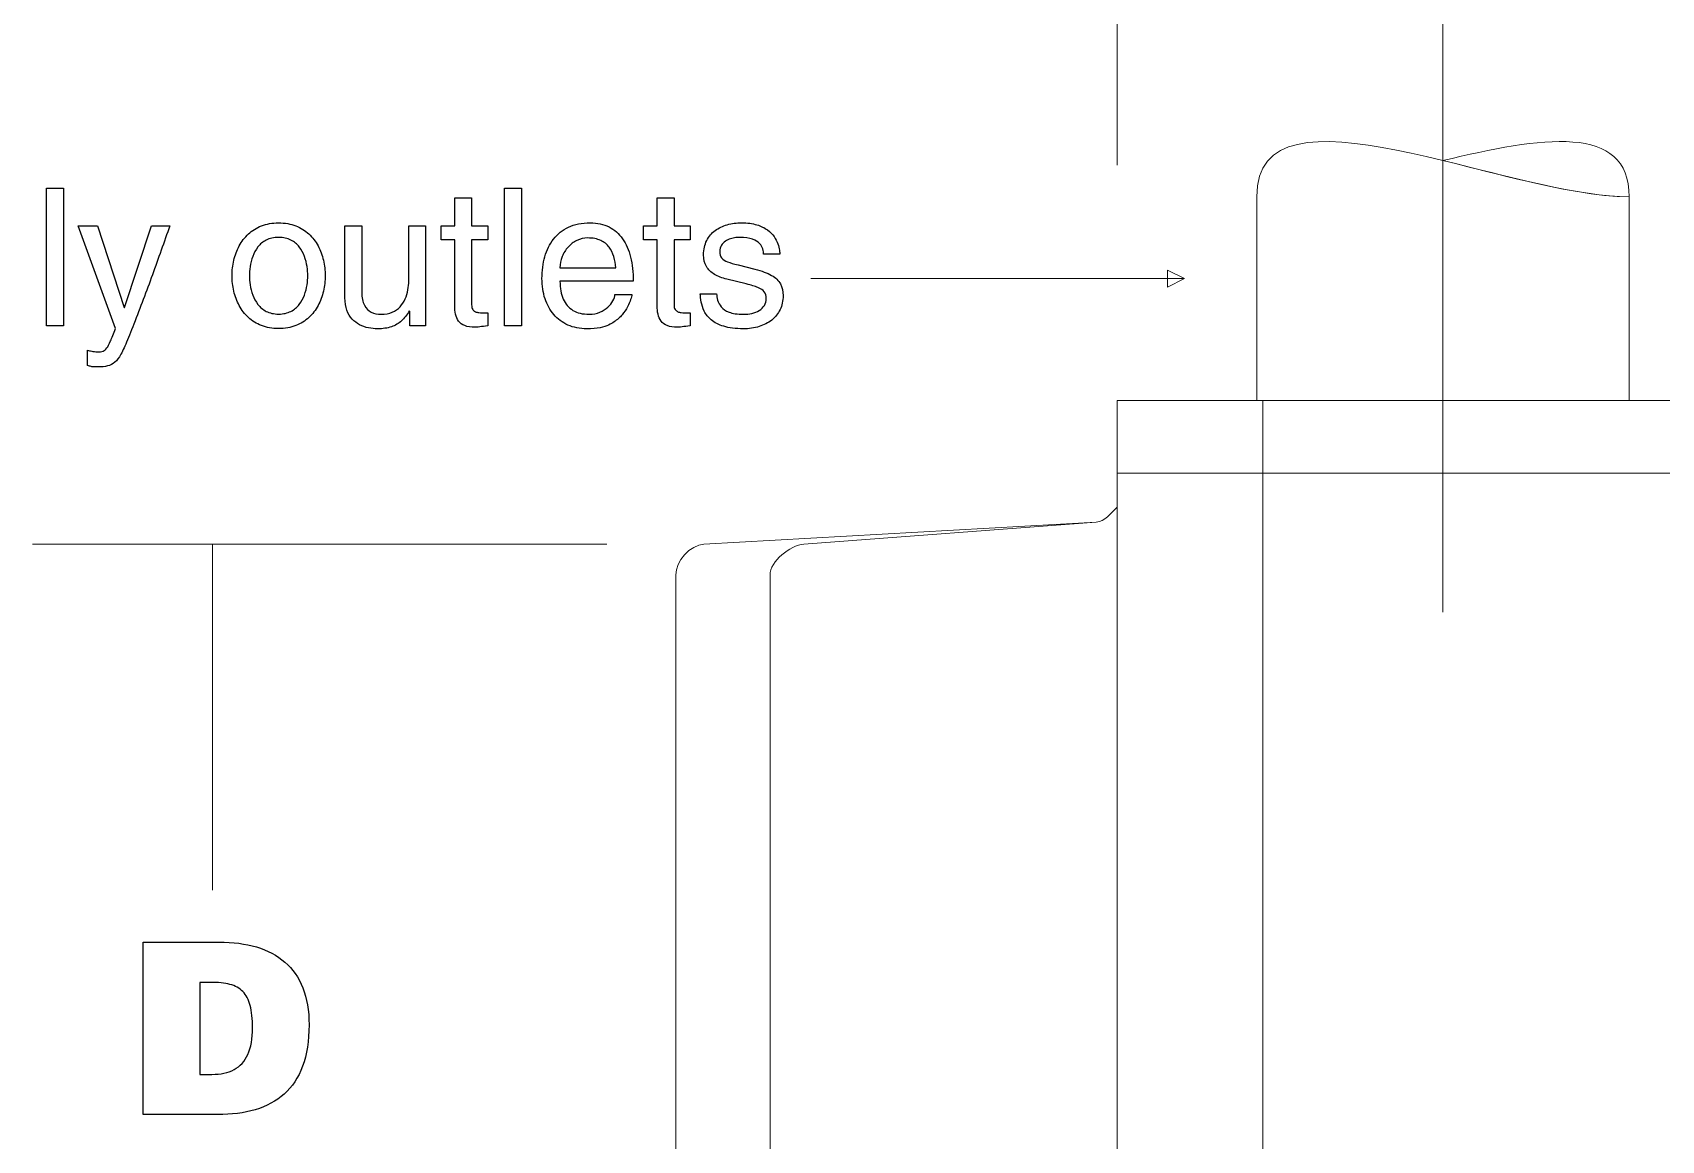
# Model space of a CAD drawing. Header units: inches. Extents: x -3.67 to 3.62, y -4.25 to 4.25.
# Drawn here: x -0.692 to 0.253, y -1.446 to -0.804 of the extents above; entities that cross this region are included whole.
import ezdxf
from ezdxf.lldxf.tags import DXFTag

# ---------------------------------------------------------------- set-up
doc = ezdxf.new("R2010")
doc.units = ezdxf.units.IN
doc.header["$MEASUREMENT"] = 0
doc.layers.add('Dimensions', color=7, linetype='Continuous')
doc.layers.add('Layer 1', color=7, linetype='Continuous')
tags = doc.linetypes.add('New Line35', pattern=[0.6, 0.5, -0.1]).pattern_tags.tags
tags[6:7] = [DXFTag(74, 4), DXFTag(75, 0), DXFTag(340, '0'), DXFTag(46, 1.0), DXFTag(50, 0.0), DXFTag(44, 0.0), DXFTag(45, 0.0)]
tags[4:5] = [DXFTag(74, 4), DXFTag(75, 0), DXFTag(340, '0'), DXFTag(46, 1.0), DXFTag(50, 0.0), DXFTag(44, 0.0), DXFTag(45, 0.0)]
tags = doc.linetypes.add('New Line36', pattern=[0.6, 0.5, -0.1]).pattern_tags.tags
tags[6:7] = [DXFTag(74, 4), DXFTag(75, 0), DXFTag(340, '0'), DXFTag(46, 1.0), DXFTag(50, 0.0), DXFTag(44, 0.0), DXFTag(45, 0.0)]
tags[4:5] = [DXFTag(74, 4), DXFTag(75, 0), DXFTag(340, '0'), DXFTag(46, 1.0), DXFTag(50, 0.0), DXFTag(44, 0.0), DXFTag(45, 0.0)]
tags = doc.linetypes.add('New Line37', pattern=[0.6, 0.5, -0.1]).pattern_tags.tags
tags[6:7] = [DXFTag(74, 4), DXFTag(75, 0), DXFTag(340, '0'), DXFTag(46, 1.0), DXFTag(50, 0.0), DXFTag(44, 0.0), DXFTag(45, 0.0)]
tags[4:5] = [DXFTag(74, 4), DXFTag(75, 0), DXFTag(340, '0'), DXFTag(46, 1.0), DXFTag(50, 0.0), DXFTag(44, 0.0), DXFTag(45, 0.0)]
tags = doc.linetypes.add('New Line47', pattern=[2.3, 1.3, -0.3, 0.4, -0.3]).pattern_tags.tags
tags[10:11] = [DXFTag(74, 4), DXFTag(75, 0), DXFTag(340, '0'), DXFTag(46, 1.0), DXFTag(50, 0.0), DXFTag(44, 0.0), DXFTag(45, 0.0)]
tags[8:9] = [DXFTag(74, 4), DXFTag(75, 0), DXFTag(340, '0'), DXFTag(46, 1.0), DXFTag(50, 0.0), DXFTag(44, 0.0), DXFTag(45, 0.0)]
tags[6:7] = [DXFTag(74, 4), DXFTag(75, 0), DXFTag(340, '0'), DXFTag(46, 1.0), DXFTag(50, 0.0), DXFTag(44, 0.0), DXFTag(45, 0.0)]
tags[4:5] = [DXFTag(74, 4), DXFTag(75, 0), DXFTag(340, '0'), DXFTag(46, 1.0), DXFTag(50, 0.0), DXFTag(44, 0.0), DXFTag(45, 0.0)]

msp = doc.modelspace()

# ---------------------------------------------------------------- linework, layer by layer
at = {"layer": 'Dimensions', "color": 250, "lineweight": 5}
for points in [[(-0.06272, -0.88069), (-0.06272, -0.88069), (-0.06272, 0.22833), (-0.06272, 0.22833)], [(-0.02378, -0.94639), (-0.02378, -0.94639), (-0.24028, -0.94639), (-0.24028, -0.94639)], [(-0.35871, -1.10041), (-0.35871, -1.10041), (-0.6915, -1.10041), (-0.6915, -1.10041)], [(-0.58713, -1.10041), (-0.58713, -1.10041), (-0.58713, -1.30092), (-0.58713, -1.30092)]]:
    msp.add_open_spline(points, degree=3, dxfattribs=at)
at = {"layer": 'Dimensions', "color": 250}
for points, knots in [([(-0.67366, -0.89409), (-0.67366, -0.89409), (-0.68344, -0.89409), (-0.68344, -0.89409), (-0.68344, -0.89409), (-0.68344, -0.89409), (-0.68344, -0.97387), (-0.68344, -0.97387), (-0.68344, -0.97387), (-0.68344, -0.97387), (-0.67366, -0.97387), (-0.67366, -0.97387), (-0.67366, -0.97387), (-0.67366, -0.97387), (-0.67366, -0.89409), (-0.67366, -0.89409)], [0, 0, 0, 0, 0.25, 0.25, 0.25, 0.25, 0.5, 0.5, 0.5, 0.5, 0.75, 0.75, 0.75, 0.75, 1, 1, 1, 1]), ([(-0.40811, -0.89409), (-0.40811, -0.89409), (-0.41789, -0.89409), (-0.41789, -0.89409), (-0.41789, -0.89409), (-0.41789, -0.89409), (-0.41789, -0.97387), (-0.41789, -0.97387), (-0.41789, -0.97387), (-0.41789, -0.97387), (-0.40811, -0.97387), (-0.40811, -0.97387), (-0.40811, -0.97387), (-0.40811, -0.97387), (-0.40811, -0.89409), (-0.40811, -0.89409)], [0, 0, 0, 0, 0.25, 0.25, 0.25, 0.25, 0.5, 0.5, 0.5, 0.5, 0.75, 0.75, 0.75, 0.75, 1, 1, 1, 1]), ([(-0.42767, -0.92387), (-0.42767, -0.92387), (-0.42767, -0.91576), (-0.42767, -0.91576), (-0.42767, -0.91576), (-0.42767, -0.91576), (-0.437, -0.91576), (-0.437, -0.91576), (-0.437, -0.91576), (-0.437, -0.91576), (-0.437, -0.89954), (-0.437, -0.89954), (-0.437, -0.89954), (-0.437, -0.89954), (-0.44678, -0.89954), (-0.44678, -0.89954), (-0.44678, -0.89954), (-0.44678, -0.89954), (-0.44678, -0.91576), (-0.44678, -0.91576), (-0.44678, -0.91576), (-0.44678, -0.91576), (-0.45467, -0.91576), (-0.45467, -0.91576), (-0.45467, -0.91576), (-0.45467, -0.91576), (-0.45467, -0.92387), (-0.45467, -0.92387), (-0.45467, -0.92387), (-0.45467, -0.92387), (-0.44678, -0.92387), (-0.44678, -0.92387), (-0.44678, -0.92387), (-0.44678, -0.92387), (-0.44678, -0.9622), (-0.44678, -0.9622), (-0.44678, -0.9622), (-0.4468, -0.96396), (-0.44663, -0.96559), (-0.4463, -0.96709), (-0.4463, -0.96709), (-0.44596, -0.96861), (-0.44537, -0.96993), (-0.44452, -0.97106), (-0.44452, -0.97106), (-0.44367, -0.97219), (-0.44246, -0.97306), (-0.44093, -0.97369), (-0.44093, -0.97369), (-0.43937, -0.97431), (-0.43741, -0.97463), (-0.435, -0.97465), (-0.435, -0.97465), (-0.43448, -0.97463), (-0.43357, -0.97456), (-0.4323, -0.97439), (-0.4323, -0.97439), (-0.431, -0.97422), (-0.42946, -0.97406), (-0.42767, -0.97387), (-0.42767, -0.97387), (-0.42767, -0.97387), (-0.42767, -0.9662), (-0.42767, -0.9662), (-0.42767, -0.9662), (-0.42767, -0.9662), (-0.43111, -0.9662), (-0.43111, -0.9662), (-0.43111, -0.9662), (-0.43163, -0.96622), (-0.43222, -0.96619), (-0.43287, -0.96613), (-0.43287, -0.96613), (-0.43354, -0.96607), (-0.43419, -0.96591), (-0.43481, -0.96563), (-0.43481, -0.96563), (-0.43543, -0.96537), (-0.43594, -0.96491), (-0.43637, -0.96428), (-0.43637, -0.96428), (-0.43678, -0.96365), (-0.43698, -0.96278), (-0.437, -0.96165), (-0.437, -0.96165), (-0.437, -0.96165), (-0.437, -0.92387), (-0.437, -0.92387), (-0.437, -0.92387), (-0.437, -0.92387), (-0.42767, -0.92387), (-0.42767, -0.92387)], [0, 0, 0, 0, 0.043478, 0.043478, 0.043478, 0.043478, 0.086957, 0.086957, 0.086957, 0.086957, 0.130435, 0.130435, 0.130435, 0.130435, 0.173913, 0.173913, 0.173913, 0.173913, 0.217391, 0.217391, 0.217391, 0.217391, 0.26087, 0.26087, 0.26087, 0.26087, 0.304348, 0.304348, 0.304348, 0.304348, 0.347826, 0.347826, 0.347826, 0.347826, 0.391304, 0.391304, 0.391304, 0.391304, 0.434783, 0.434783, 0.434783, 0.434783, 0.478261, 0.478261, 0.478261, 0.478261, 0.521739, 0.521739, 0.521739, 0.521739, 0.565217, 0.565217, 0.565217, 0.565217, 0.608696, 0.608696, 0.608696, 0.608696, 0.652174, 0.652174, 0.652174, 0.652174, 0.695652, 0.695652, 0.695652, 0.695652, 0.73913, 0.73913, 0.73913, 0.73913, 0.782609, 0.782609, 0.782609, 0.782609, 0.826087, 0.826087, 0.826087, 0.826087, 0.869565, 0.869565, 0.869565, 0.869565, 0.913043, 0.913043, 0.913043, 0.913043, 0.956522, 0.956522, 0.956522, 0.956522, 1, 1, 1, 1]), ([(-0.31033, -0.92387), (-0.31033, -0.92387), (-0.31033, -0.91576), (-0.31033, -0.91576), (-0.31033, -0.91576), (-0.31033, -0.91576), (-0.31967, -0.91576), (-0.31967, -0.91576), (-0.31967, -0.91576), (-0.31967, -0.91576), (-0.31967, -0.89954), (-0.31967, -0.89954), (-0.31967, -0.89954), (-0.31967, -0.89954), (-0.32944, -0.89954), (-0.32944, -0.89954), (-0.32944, -0.89954), (-0.32944, -0.89954), (-0.32944, -0.91576), (-0.32944, -0.91576), (-0.32944, -0.91576), (-0.32944, -0.91576), (-0.33733, -0.91576), (-0.33733, -0.91576), (-0.33733, -0.91576), (-0.33733, -0.91576), (-0.33733, -0.92387), (-0.33733, -0.92387), (-0.33733, -0.92387), (-0.33733, -0.92387), (-0.32944, -0.92387), (-0.32944, -0.92387), (-0.32944, -0.92387), (-0.32944, -0.92387), (-0.32944, -0.9622), (-0.32944, -0.9622), (-0.32944, -0.9622), (-0.32946, -0.96396), (-0.3293, -0.96559), (-0.32896, -0.96709), (-0.32896, -0.96709), (-0.32863, -0.96861), (-0.32804, -0.96993), (-0.32719, -0.97106), (-0.32719, -0.97106), (-0.32633, -0.97219), (-0.32513, -0.97306), (-0.32359, -0.97369), (-0.32359, -0.97369), (-0.32204, -0.97431), (-0.32007, -0.97463), (-0.31767, -0.97465), (-0.31767, -0.97465), (-0.31715, -0.97463), (-0.31624, -0.97456), (-0.31496, -0.97439), (-0.31496, -0.97439), (-0.31367, -0.97422), (-0.31213, -0.97406), (-0.31033, -0.97387), (-0.31033, -0.97387), (-0.31033, -0.97387), (-0.31033, -0.9662), (-0.31033, -0.9662), (-0.31033, -0.9662), (-0.31033, -0.9662), (-0.31378, -0.9662), (-0.31378, -0.9662), (-0.31378, -0.9662), (-0.3143, -0.96622), (-0.31489, -0.96619), (-0.31554, -0.96613), (-0.31554, -0.96613), (-0.3162, -0.96607), (-0.31685, -0.96591), (-0.31748, -0.96563), (-0.31748, -0.96563), (-0.31809, -0.96537), (-0.31861, -0.96491), (-0.31904, -0.96428), (-0.31904, -0.96428), (-0.31944, -0.96365), (-0.31965, -0.96278), (-0.31967, -0.96165), (-0.31967, -0.96165), (-0.31967, -0.96165), (-0.31967, -0.92387), (-0.31967, -0.92387), (-0.31967, -0.92387), (-0.31967, -0.92387), (-0.31033, -0.92387), (-0.31033, -0.92387)], [0, 0, 0, 0, 0.043478, 0.043478, 0.043478, 0.043478, 0.086957, 0.086957, 0.086957, 0.086957, 0.130435, 0.130435, 0.130435, 0.130435, 0.173913, 0.173913, 0.173913, 0.173913, 0.217391, 0.217391, 0.217391, 0.217391, 0.26087, 0.26087, 0.26087, 0.26087, 0.304348, 0.304348, 0.304348, 0.304348, 0.347826, 0.347826, 0.347826, 0.347826, 0.391304, 0.391304, 0.391304, 0.391304, 0.434783, 0.434783, 0.434783, 0.434783, 0.478261, 0.478261, 0.478261, 0.478261, 0.521739, 0.521739, 0.521739, 0.521739, 0.565217, 0.565217, 0.565217, 0.565217, 0.608696, 0.608696, 0.608696, 0.608696, 0.652174, 0.652174, 0.652174, 0.652174, 0.695652, 0.695652, 0.695652, 0.695652, 0.73913, 0.73913, 0.73913, 0.73913, 0.782609, 0.782609, 0.782609, 0.782609, 0.826087, 0.826087, 0.826087, 0.826087, 0.869565, 0.869565, 0.869565, 0.869565, 0.913043, 0.913043, 0.913043, 0.913043, 0.956522, 0.956522, 0.956522, 0.956522, 1, 1, 1, 1]), ([(-0.63822, -0.96309), (-0.63822, -0.96309), (-0.63844, -0.96309), (-0.63844, -0.96309), (-0.63844, -0.96309), (-0.63844, -0.96309), (-0.65388, -0.91576), (-0.65388, -0.91576), (-0.65388, -0.91576), (-0.65388, -0.91576), (-0.665, -0.91576), (-0.665, -0.91576), (-0.665, -0.91576), (-0.665, -0.91576), (-0.64344, -0.97543), (-0.64344, -0.97543), (-0.64344, -0.97543), (-0.64459, -0.97841), (-0.64553, -0.9808), (-0.64631, -0.98259), (-0.64631, -0.98259), (-0.64707, -0.98439), (-0.64777, -0.98574), (-0.64844, -0.98665), (-0.64844, -0.98665), (-0.64909, -0.98756), (-0.64983, -0.98817), (-0.65066, -0.98846), (-0.65066, -0.98846), (-0.65148, -0.98876), (-0.65251, -0.98889), (-0.65377, -0.98887), (-0.65377, -0.98887), (-0.65511, -0.98885), (-0.65627, -0.98874), (-0.65725, -0.98854), (-0.65725, -0.98854), (-0.65825, -0.98833), (-0.65905, -0.98811), (-0.65966, -0.98787), (-0.65966, -0.98787), (-0.65966, -0.98787), (-0.65966, -0.99687), (-0.65966, -0.99687), (-0.65966, -0.99687), (-0.6589, -0.99706), (-0.6582, -0.99722), (-0.65757, -0.99739), (-0.65757, -0.99739), (-0.65692, -0.99756), (-0.65625, -0.99763), (-0.65555, -0.99765), (-0.65555, -0.99765), (-0.65307, -0.99767), (-0.65096, -0.99757), (-0.64924, -0.99731), (-0.64924, -0.99731), (-0.64753, -0.99707), (-0.64603, -0.99652), (-0.64477, -0.99567), (-0.64477, -0.99567), (-0.6435, -0.99481), (-0.64229, -0.9935), (-0.64116, -0.9917), (-0.64116, -0.9917), (-0.64001, -0.98991), (-0.63879, -0.98746), (-0.63748, -0.98439), (-0.63748, -0.98439), (-0.63616, -0.98131), (-0.63459, -0.97744), (-0.63277, -0.97276), (-0.63277, -0.97276), (-0.62907, -0.96326), (-0.6255, -0.95376), (-0.62207, -0.94426), (-0.62207, -0.94426), (-0.61864, -0.93476), (-0.61526, -0.92526), (-0.61188, -0.91576), (-0.61188, -0.91576), (-0.61188, -0.91576), (-0.62266, -0.91576), (-0.62266, -0.91576), (-0.62266, -0.91576), (-0.62266, -0.91576), (-0.63822, -0.96309), (-0.63822, -0.96309)], [0, 0, 0, 0, 0.045455, 0.045455, 0.045455, 0.045455, 0.090909, 0.090909, 0.090909, 0.090909, 0.136364, 0.136364, 0.136364, 0.136364, 0.181818, 0.181818, 0.181818, 0.181818, 0.227273, 0.227273, 0.227273, 0.227273, 0.272727, 0.272727, 0.272727, 0.272727, 0.318182, 0.318182, 0.318182, 0.318182, 0.363636, 0.363636, 0.363636, 0.363636, 0.409091, 0.409091, 0.409091, 0.409091, 0.454545, 0.454545, 0.454545, 0.454545, 0.5, 0.5, 0.5, 0.5, 0.545455, 0.545455, 0.545455, 0.545455, 0.590909, 0.590909, 0.590909, 0.590909, 0.636364, 0.636364, 0.636364, 0.636364, 0.681818, 0.681818, 0.681818, 0.681818, 0.727273, 0.727273, 0.727273, 0.727273, 0.772727, 0.772727, 0.772727, 0.772727, 0.818182, 0.818182, 0.818182, 0.818182, 0.863636, 0.863636, 0.863636, 0.863636, 0.909091, 0.909091, 0.909091, 0.909091, 0.954545, 0.954545, 0.954545, 0.954545, 1, 1, 1, 1]), ([(-0.57588, -0.94476), (-0.57588, -0.94778), (-0.57555, -0.95076), (-0.57485, -0.9537), (-0.57485, -0.9537), (-0.57416, -0.95665), (-0.57312, -0.95943), (-0.57172, -0.96204), (-0.57172, -0.96204), (-0.57033, -0.96465), (-0.56855, -0.96694), (-0.5664, -0.96894), (-0.5664, -0.96894), (-0.56425, -0.97096), (-0.56174, -0.97254), (-0.55881, -0.97367), (-0.55881, -0.97367), (-0.5559, -0.97481), (-0.55259, -0.97541), (-0.54888, -0.97543), (-0.54888, -0.97543), (-0.54518, -0.97541), (-0.54187, -0.97481), (-0.53896, -0.97367), (-0.53896, -0.97367), (-0.53603, -0.97254), (-0.53351, -0.97096), (-0.53137, -0.96894), (-0.53137, -0.96894), (-0.52922, -0.96694), (-0.52744, -0.96465), (-0.52605, -0.96204), (-0.52605, -0.96204), (-0.52464, -0.95943), (-0.52359, -0.95665), (-0.5229, -0.9537), (-0.5229, -0.9537), (-0.52222, -0.95076), (-0.52188, -0.94778), (-0.52188, -0.94476), (-0.52188, -0.94476), (-0.52188, -0.94174), (-0.52222, -0.93876), (-0.5229, -0.93581), (-0.5229, -0.93581), (-0.52359, -0.93287), (-0.52464, -0.93009), (-0.52605, -0.92748), (-0.52605, -0.92748), (-0.52744, -0.92487), (-0.52922, -0.92257), (-0.53137, -0.92057), (-0.53137, -0.92057), (-0.53351, -0.91856), (-0.53603, -0.91698), (-0.53896, -0.91583), (-0.53896, -0.91583), (-0.54187, -0.9147), (-0.54518, -0.91411), (-0.54888, -0.91409), (-0.54888, -0.91409), (-0.55259, -0.91411), (-0.5559, -0.9147), (-0.55881, -0.91583), (-0.55881, -0.91583), (-0.56174, -0.91698), (-0.56425, -0.91856), (-0.5664, -0.92057), (-0.5664, -0.92057), (-0.56855, -0.92257), (-0.57033, -0.92487), (-0.57172, -0.92748), (-0.57172, -0.92748), (-0.57312, -0.93009), (-0.57416, -0.93287), (-0.57485, -0.93581), (-0.57485, -0.93581), (-0.57555, -0.93876), (-0.57588, -0.94174), (-0.57588, -0.94476)], [0, 0, 0, 0, 0.05, 0.05, 0.05, 0.05, 0.1, 0.1, 0.1, 0.1, 0.15, 0.15, 0.15, 0.15, 0.2, 0.2, 0.2, 0.2, 0.25, 0.25, 0.25, 0.25, 0.3, 0.3, 0.3, 0.3, 0.35, 0.35, 0.35, 0.35, 0.4, 0.4, 0.4, 0.4, 0.45, 0.45, 0.45, 0.45, 0.5, 0.5, 0.5, 0.5, 0.55, 0.55, 0.55, 0.55, 0.6, 0.6, 0.6, 0.6, 0.65, 0.65, 0.65, 0.65, 0.7, 0.7, 0.7, 0.7, 0.75, 0.75, 0.75, 0.75, 0.8, 0.8, 0.8, 0.8, 0.85, 0.85, 0.85, 0.85, 0.9, 0.9, 0.9, 0.9, 0.95, 0.95, 0.95, 0.95, 1, 1, 1, 1]), ([(-0.46366, -0.97387), (-0.46366, -0.97387), (-0.46366, -0.91576), (-0.46366, -0.91576), (-0.46366, -0.91576), (-0.46366, -0.91576), (-0.47344, -0.91576), (-0.47344, -0.91576), (-0.47344, -0.91576), (-0.47344, -0.91576), (-0.47344, -0.94776), (-0.47344, -0.94776), (-0.47344, -0.94776), (-0.47344, -0.94946), (-0.47359, -0.95122), (-0.47392, -0.95302), (-0.47392, -0.95302), (-0.47424, -0.95481), (-0.47478, -0.95654), (-0.47552, -0.95822), (-0.47552, -0.95822), (-0.47626, -0.95989), (-0.47724, -0.96139), (-0.47848, -0.96272), (-0.47848, -0.96272), (-0.47972, -0.96406), (-0.48124, -0.96511), (-0.48303, -0.96589), (-0.48303, -0.96589), (-0.48485, -0.96667), (-0.48698, -0.96707), (-0.48944, -0.96709), (-0.48944, -0.96709), (-0.49157, -0.96711), (-0.49348, -0.96672), (-0.49516, -0.96591), (-0.49516, -0.96591), (-0.49685, -0.96509), (-0.49818, -0.96374), (-0.49916, -0.96187), (-0.49916, -0.96187), (-0.50015, -0.96), (-0.50065, -0.95748), (-0.50066, -0.95431), (-0.50066, -0.95431), (-0.50066, -0.95431), (-0.50066, -0.91576), (-0.50066, -0.91576), (-0.50066, -0.91576), (-0.50066, -0.91576), (-0.51044, -0.91576), (-0.51044, -0.91576), (-0.51044, -0.91576), (-0.51044, -0.91576), (-0.51044, -0.95754), (-0.51044, -0.95754), (-0.51044, -0.95754), (-0.51042, -0.96031), (-0.51003, -0.9627), (-0.50929, -0.96474), (-0.50929, -0.96474), (-0.50855, -0.96678), (-0.50753, -0.96848), (-0.50626, -0.96987), (-0.50626, -0.96987), (-0.50498, -0.97126), (-0.50352, -0.97237), (-0.50191, -0.9732), (-0.50191, -0.9732), (-0.50028, -0.97404), (-0.49857, -0.97463), (-0.49679, -0.975), (-0.49679, -0.975), (-0.49503, -0.97537), (-0.49328, -0.97554), (-0.49155, -0.97554), (-0.49155, -0.97554), (-0.48846, -0.97554), (-0.48579, -0.97515), (-0.48353, -0.97437), (-0.48353, -0.97437), (-0.48128, -0.97359), (-0.47931, -0.97243), (-0.47765, -0.97089), (-0.47765, -0.97089), (-0.47596, -0.96937), (-0.47446, -0.96746), (-0.47311, -0.9652), (-0.47311, -0.9652), (-0.47311, -0.9652), (-0.47289, -0.96543), (-0.47289, -0.96543), (-0.47289, -0.96543), (-0.47289, -0.96543), (-0.47289, -0.97387), (-0.47289, -0.97387), (-0.47289, -0.97387), (-0.47289, -0.97387), (-0.46366, -0.97387), (-0.46366, -0.97387)], [0, 0, 0, 0, 0.04, 0.04, 0.04, 0.04, 0.08, 0.08, 0.08, 0.08, 0.12, 0.12, 0.12, 0.12, 0.16, 0.16, 0.16, 0.16, 0.2, 0.2, 0.2, 0.2, 0.24, 0.24, 0.24, 0.24, 0.28, 0.28, 0.28, 0.28, 0.32, 0.32, 0.32, 0.32, 0.36, 0.36, 0.36, 0.36, 0.4, 0.4, 0.4, 0.4, 0.44, 0.44, 0.44, 0.44, 0.48, 0.48, 0.48, 0.48, 0.52, 0.52, 0.52, 0.52, 0.56, 0.56, 0.56, 0.56, 0.6, 0.6, 0.6, 0.6, 0.64, 0.64, 0.64, 0.64, 0.68, 0.68, 0.68, 0.68, 0.72, 0.72, 0.72, 0.72, 0.76, 0.76, 0.76, 0.76, 0.8, 0.8, 0.8, 0.8, 0.84, 0.84, 0.84, 0.84, 0.88, 0.88, 0.88, 0.88, 0.92, 0.92, 0.92, 0.92, 0.96, 0.96, 0.96, 0.96, 1, 1, 1, 1]), ([(-0.35389, -0.95565), (-0.35398, -0.95676), (-0.35437, -0.95796), (-0.35507, -0.95926), (-0.35507, -0.95926), (-0.35578, -0.96057), (-0.35678, -0.96181), (-0.35806, -0.963), (-0.35806, -0.963), (-0.35933, -0.96419), (-0.36089, -0.96515), (-0.3627, -0.96591), (-0.3627, -0.96591), (-0.36452, -0.96667), (-0.36657, -0.96707), (-0.36889, -0.96709), (-0.36889, -0.96709), (-0.37263, -0.96707), (-0.37576, -0.96633), (-0.37826, -0.96483), (-0.37826, -0.96483), (-0.38076, -0.96333), (-0.38263, -0.96117), (-0.38389, -0.95831), (-0.38389, -0.95831), (-0.38515, -0.95548), (-0.38578, -0.95204), (-0.38578, -0.94798), (-0.38578, -0.94798), (-0.38578, -0.94798), (-0.34333, -0.94798), (-0.34333, -0.94798), (-0.34333, -0.94798), (-0.34333, -0.94283), (-0.34385, -0.93817), (-0.34487, -0.93402), (-0.34487, -0.93402), (-0.34591, -0.92985), (-0.34746, -0.9263), (-0.34954, -0.92333), (-0.34954, -0.92333), (-0.35161, -0.92035), (-0.35422, -0.91807), (-0.35735, -0.9165), (-0.35735, -0.9165), (-0.36048, -0.91491), (-0.36413, -0.91411), (-0.36833, -0.91409), (-0.36833, -0.91409), (-0.37313, -0.91411), (-0.3773, -0.91496), (-0.3808, -0.91661), (-0.3808, -0.91661), (-0.38431, -0.91826), (-0.3872, -0.92056), (-0.38948, -0.9235), (-0.38948, -0.9235), (-0.39176, -0.92644), (-0.39346, -0.92987), (-0.39457, -0.93378), (-0.39457, -0.93378), (-0.39567, -0.93769), (-0.39622, -0.94189), (-0.39622, -0.94643), (-0.39622, -0.94643), (-0.39622, -0.95065), (-0.39563, -0.95452), (-0.39446, -0.95806), (-0.39446, -0.95806), (-0.39328, -0.96159), (-0.39159, -0.96467), (-0.38935, -0.96728), (-0.38935, -0.96728), (-0.38711, -0.96989), (-0.38439, -0.97191), (-0.38117, -0.97335), (-0.38117, -0.97335), (-0.37796, -0.97478), (-0.37431, -0.97552), (-0.37022, -0.97554), (-0.37022, -0.97554), (-0.36713, -0.97552), (-0.36459, -0.9753), (-0.36257, -0.97489), (-0.36257, -0.97489), (-0.36056, -0.97448), (-0.35893, -0.97398), (-0.35765, -0.97337), (-0.35765, -0.97337), (-0.35637, -0.97276), (-0.3553, -0.97215), (-0.35444, -0.97154), (-0.35444, -0.97154), (-0.35261, -0.9703), (-0.35106, -0.96891), (-0.34978, -0.96739), (-0.34978, -0.96739), (-0.3485, -0.96585), (-0.34746, -0.96433), (-0.34665, -0.9628), (-0.34665, -0.9628), (-0.34585, -0.96128), (-0.34524, -0.95987), (-0.34483, -0.95861), (-0.34483, -0.95861), (-0.34443, -0.95735), (-0.34419, -0.95637), (-0.34411, -0.95565), (-0.34411, -0.95565), (-0.34411, -0.95565), (-0.35389, -0.95565), (-0.35389, -0.95565)], [0, 0, 0, 0, 0.035714, 0.035714, 0.035714, 0.035714, 0.071429, 0.071429, 0.071429, 0.071429, 0.107143, 0.107143, 0.107143, 0.107143, 0.142857, 0.142857, 0.142857, 0.142857, 0.178571, 0.178571, 0.178571, 0.178571, 0.214286, 0.214286, 0.214286, 0.214286, 0.25, 0.25, 0.25, 0.25, 0.285714, 0.285714, 0.285714, 0.285714, 0.321429, 0.321429, 0.321429, 0.321429, 0.357143, 0.357143, 0.357143, 0.357143, 0.392857, 0.392857, 0.392857, 0.392857, 0.428571, 0.428571, 0.428571, 0.428571, 0.464286, 0.464286, 0.464286, 0.464286, 0.5, 0.5, 0.5, 0.5, 0.535714, 0.535714, 0.535714, 0.535714, 0.571429, 0.571429, 0.571429, 0.571429, 0.607143, 0.607143, 0.607143, 0.607143, 0.642857, 0.642857, 0.642857, 0.642857, 0.678571, 0.678571, 0.678571, 0.678571, 0.714286, 0.714286, 0.714286, 0.714286, 0.75, 0.75, 0.75, 0.75, 0.785714, 0.785714, 0.785714, 0.785714, 0.821429, 0.821429, 0.821429, 0.821429, 0.857143, 0.857143, 0.857143, 0.857143, 0.892857, 0.892857, 0.892857, 0.892857, 0.928571, 0.928571, 0.928571, 0.928571, 0.964286, 0.964286, 0.964286, 0.964286, 1, 1, 1, 1]), ([(-0.25833, -0.93231), (-0.25831, -0.93181), (-0.25839, -0.93102), (-0.25854, -0.92996), (-0.25854, -0.92996), (-0.25869, -0.92889), (-0.259, -0.92769), (-0.25948, -0.9263), (-0.25948, -0.9263), (-0.25996, -0.92493), (-0.26069, -0.92354), (-0.26165, -0.92211), (-0.26165, -0.92211), (-0.26263, -0.9207), (-0.26393, -0.91939), (-0.26556, -0.91817), (-0.26556, -0.91817), (-0.26719, -0.91696), (-0.26924, -0.91598), (-0.27169, -0.91524), (-0.27169, -0.91524), (-0.27415, -0.9145), (-0.27711, -0.91411), (-0.28056, -0.91409), (-0.28056, -0.91409), (-0.28344, -0.91409), (-0.2862, -0.91446), (-0.28881, -0.91519), (-0.28881, -0.91519), (-0.29144, -0.91593), (-0.29378, -0.91706), (-0.29585, -0.91857), (-0.29585, -0.91857), (-0.29791, -0.92009), (-0.29954, -0.92202), (-0.30072, -0.92435), (-0.30072, -0.92435), (-0.30193, -0.92669), (-0.30254, -0.92946), (-0.30256, -0.93265), (-0.30256, -0.93265), (-0.30254, -0.9353), (-0.30198, -0.93756), (-0.30087, -0.93941), (-0.30087, -0.93941), (-0.29976, -0.94128), (-0.2982, -0.9428), (-0.2962, -0.94398), (-0.2962, -0.94398), (-0.29419, -0.94519), (-0.29183, -0.94611), (-0.28911, -0.94676), (-0.28911, -0.94676), (-0.28911, -0.94676), (-0.27778, -0.94954), (-0.27778, -0.94954), (-0.27778, -0.94954), (-0.27502, -0.95022), (-0.27278, -0.95091), (-0.27107, -0.95159), (-0.27107, -0.95159), (-0.26937, -0.9523), (-0.26813, -0.95313), (-0.26737, -0.95411), (-0.26737, -0.95411), (-0.26659, -0.95507), (-0.2662, -0.95633), (-0.26622, -0.95787), (-0.26622, -0.95787), (-0.26624, -0.95948), (-0.26659, -0.96087), (-0.26731, -0.96204), (-0.26731, -0.96204), (-0.26804, -0.9632), (-0.26902, -0.96415), (-0.27026, -0.96491), (-0.27026, -0.96491), (-0.2715, -0.96565), (-0.27293, -0.9662), (-0.27452, -0.96656), (-0.27452, -0.96656), (-0.27611, -0.96693), (-0.2778, -0.96709), (-0.27956, -0.96709), (-0.27956, -0.96709), (-0.28296, -0.96707), (-0.2857, -0.96667), (-0.28774, -0.96587), (-0.28774, -0.96587), (-0.28978, -0.96509), (-0.2913, -0.96409), (-0.29231, -0.96285), (-0.29231, -0.96285), (-0.29333, -0.96163), (-0.29402, -0.96033), (-0.29439, -0.95898), (-0.29439, -0.95898), (-0.29474, -0.95763), (-0.29494, -0.95637), (-0.295, -0.9552), (-0.295, -0.9552), (-0.295, -0.9552), (-0.30444, -0.9552), (-0.30444, -0.9552), (-0.30444, -0.9552), (-0.30441, -0.95663), (-0.30422, -0.95822), (-0.30393, -0.96), (-0.30393, -0.96), (-0.30361, -0.96178), (-0.30302, -0.96357), (-0.30213, -0.96539), (-0.30213, -0.96539), (-0.30122, -0.9672), (-0.29989, -0.96887), (-0.29807, -0.97039), (-0.29807, -0.97039), (-0.29628, -0.97193), (-0.29387, -0.97317), (-0.29085, -0.97409), (-0.29085, -0.97409), (-0.28781, -0.97504), (-0.28402, -0.97552), (-0.27944, -0.97554), (-0.27944, -0.97554), (-0.27615, -0.97554), (-0.27311, -0.97509), (-0.27031, -0.97422), (-0.27031, -0.97422), (-0.26754, -0.97335), (-0.26509, -0.97209), (-0.26302, -0.97043), (-0.26302, -0.97043), (-0.26096, -0.96876), (-0.25935, -0.96676), (-0.25819, -0.96439), (-0.25819, -0.96439), (-0.25704, -0.96202), (-0.25646, -0.95931), (-0.25644, -0.95631), (-0.25644, -0.95631), (-0.25643, -0.9537), (-0.25694, -0.95143), (-0.25798, -0.9495), (-0.25798, -0.9495), (-0.25904, -0.94757), (-0.26076, -0.94593), (-0.26317, -0.94454), (-0.26317, -0.94454), (-0.26556, -0.94315), (-0.26876, -0.94196), (-0.27278, -0.94098), (-0.27278, -0.94098), (-0.27278, -0.94098), (-0.28256, -0.93854), (-0.28256, -0.93854), (-0.28256, -0.93854), (-0.28506, -0.93793), (-0.28709, -0.93733), (-0.28865, -0.93674), (-0.28865, -0.93674), (-0.2902, -0.93615), (-0.29133, -0.93539), (-0.29206, -0.93448), (-0.29206, -0.93448), (-0.29278, -0.93356), (-0.29313, -0.93231), (-0.29311, -0.93076), (-0.29311, -0.93076), (-0.29309, -0.92931), (-0.2928, -0.92811), (-0.2922, -0.92713), (-0.2922, -0.92713), (-0.29161, -0.92615), (-0.29085, -0.92535), (-0.28991, -0.92474), (-0.28991, -0.92474), (-0.28896, -0.92413), (-0.28798, -0.92367), (-0.28693, -0.92335), (-0.28693, -0.92335), (-0.28587, -0.92304), (-0.28485, -0.92281), (-0.28391, -0.9227), (-0.28391, -0.9227), (-0.28296, -0.92257), (-0.28217, -0.92252), (-0.28156, -0.92254), (-0.28156, -0.92254), (-0.2785, -0.92256), (-0.27606, -0.92289), (-0.27422, -0.92356), (-0.27422, -0.92356), (-0.27237, -0.9242), (-0.271, -0.92504), (-0.27007, -0.92606), (-0.27007, -0.92606), (-0.26917, -0.92706), (-0.26856, -0.92813), (-0.26824, -0.92924), (-0.26824, -0.92924), (-0.26793, -0.93035), (-0.26778, -0.93137), (-0.26778, -0.93231), (-0.26778, -0.93231), (-0.26778, -0.93231), (-0.25833, -0.93231), (-0.25833, -0.93231)], [0, 0, 0, 0, 0.019231, 0.019231, 0.019231, 0.019231, 0.038462, 0.038462, 0.038462, 0.038462, 0.057692, 0.057692, 0.057692, 0.057692, 0.076923, 0.076923, 0.076923, 0.076923, 0.096154, 0.096154, 0.096154, 0.096154, 0.115385, 0.115385, 0.115385, 0.115385, 0.134615, 0.134615, 0.134615, 0.134615, 0.153846, 0.153846, 0.153846, 0.153846, 0.173077, 0.173077, 0.173077, 0.173077, 0.192308, 0.192308, 0.192308, 0.192308, 0.211538, 0.211538, 0.211538, 0.211538, 0.230769, 0.230769, 0.230769, 0.230769, 0.25, 0.25, 0.25, 0.25, 0.269231, 0.269231, 0.269231, 0.269231, 0.288462, 0.288462, 0.288462, 0.288462, 0.307692, 0.307692, 0.307692, 0.307692, 0.326923, 0.326923, 0.326923, 0.326923, 0.346154, 0.346154, 0.346154, 0.346154, 0.365385, 0.365385, 0.365385, 0.365385, 0.384615, 0.384615, 0.384615, 0.384615, 0.403846, 0.403846, 0.403846, 0.403846, 0.423077, 0.423077, 0.423077, 0.423077, 0.442308, 0.442308, 0.442308, 0.442308, 0.461538, 0.461538, 0.461538, 0.461538, 0.480769, 0.480769, 0.480769, 0.480769, 0.5, 0.5, 0.5, 0.5, 0.519231, 0.519231, 0.519231, 0.519231, 0.538462, 0.538462, 0.538462, 0.538462, 0.557692, 0.557692, 0.557692, 0.557692, 0.576923, 0.576923, 0.576923, 0.576923, 0.596154, 0.596154, 0.596154, 0.596154, 0.615385, 0.615385, 0.615385, 0.615385, 0.634615, 0.634615, 0.634615, 0.634615, 0.653846, 0.653846, 0.653846, 0.653846, 0.673077, 0.673077, 0.673077, 0.673077, 0.692308, 0.692308, 0.692308, 0.692308, 0.711538, 0.711538, 0.711538, 0.711538, 0.730769, 0.730769, 0.730769, 0.730769, 0.75, 0.75, 0.75, 0.75, 0.769231, 0.769231, 0.769231, 0.769231, 0.788462, 0.788462, 0.788462, 0.788462, 0.807692, 0.807692, 0.807692, 0.807692, 0.826923, 0.826923, 0.826923, 0.826923, 0.846154, 0.846154, 0.846154, 0.846154, 0.865385, 0.865385, 0.865385, 0.865385, 0.884615, 0.884615, 0.884615, 0.884615, 0.903846, 0.903846, 0.903846, 0.903846, 0.923077, 0.923077, 0.923077, 0.923077, 0.942308, 0.942308, 0.942308, 0.942308, 0.961538, 0.961538, 0.961538, 0.961538, 0.980769, 0.980769, 0.980769, 0.980769, 1, 1, 1, 1]), ([(-0.56577, -0.94476), (-0.56579, -0.94317), (-0.56564, -0.94141), (-0.56537, -0.93946), (-0.56537, -0.93946), (-0.56507, -0.93752), (-0.56457, -0.93556), (-0.56387, -0.93357), (-0.56387, -0.93357), (-0.56314, -0.93159), (-0.56214, -0.92978), (-0.56088, -0.92811), (-0.56088, -0.92811), (-0.55961, -0.92644), (-0.55798, -0.92511), (-0.55601, -0.92409), (-0.55601, -0.92409), (-0.55405, -0.92309), (-0.55168, -0.92256), (-0.54888, -0.92254), (-0.54888, -0.92254), (-0.54609, -0.92256), (-0.54372, -0.92309), (-0.54175, -0.92409), (-0.54175, -0.92409), (-0.53979, -0.92511), (-0.53816, -0.92644), (-0.53688, -0.92811), (-0.53688, -0.92811), (-0.53561, -0.92978), (-0.53462, -0.93159), (-0.5339, -0.93357), (-0.5339, -0.93357), (-0.5332, -0.93556), (-0.5327, -0.93752), (-0.5324, -0.93946), (-0.5324, -0.93946), (-0.53212, -0.94141), (-0.53198, -0.94317), (-0.532, -0.94476), (-0.532, -0.94476), (-0.53198, -0.94633), (-0.53212, -0.94811), (-0.5324, -0.95006), (-0.5324, -0.95006), (-0.5327, -0.952), (-0.5332, -0.95396), (-0.5339, -0.95594), (-0.5339, -0.95594), (-0.53462, -0.95791), (-0.53561, -0.95974), (-0.53688, -0.96141), (-0.53688, -0.96141), (-0.53816, -0.96306), (-0.53979, -0.96441), (-0.54175, -0.96543), (-0.54175, -0.96543), (-0.54372, -0.96643), (-0.54609, -0.96696), (-0.54888, -0.96698), (-0.54888, -0.96698), (-0.55168, -0.96696), (-0.55405, -0.96643), (-0.55601, -0.96543), (-0.55601, -0.96543), (-0.55798, -0.96441), (-0.55961, -0.96306), (-0.56088, -0.96141), (-0.56088, -0.96141), (-0.56214, -0.95974), (-0.56314, -0.95791), (-0.56387, -0.95594), (-0.56387, -0.95594), (-0.56457, -0.95396), (-0.56507, -0.952), (-0.56537, -0.95006), (-0.56537, -0.95006), (-0.56564, -0.94811), (-0.56579, -0.94633), (-0.56577, -0.94476)], [0, 0, 0, 0, 0.05, 0.05, 0.05, 0.05, 0.1, 0.1, 0.1, 0.1, 0.15, 0.15, 0.15, 0.15, 0.2, 0.2, 0.2, 0.2, 0.25, 0.25, 0.25, 0.25, 0.3, 0.3, 0.3, 0.3, 0.35, 0.35, 0.35, 0.35, 0.4, 0.4, 0.4, 0.4, 0.45, 0.45, 0.45, 0.45, 0.5, 0.5, 0.5, 0.5, 0.55, 0.55, 0.55, 0.55, 0.6, 0.6, 0.6, 0.6, 0.65, 0.65, 0.65, 0.65, 0.7, 0.7, 0.7, 0.7, 0.75, 0.75, 0.75, 0.75, 0.8, 0.8, 0.8, 0.8, 0.85, 0.85, 0.85, 0.85, 0.9, 0.9, 0.9, 0.9, 0.95, 0.95, 0.95, 0.95, 1, 1, 1, 1]), ([(-0.38578, -0.9402), (-0.38576, -0.93793), (-0.38535, -0.93576), (-0.38452, -0.9337), (-0.38452, -0.9337), (-0.3837, -0.93163), (-0.38256, -0.92978), (-0.38109, -0.92817), (-0.38109, -0.92817), (-0.37963, -0.92654), (-0.37793, -0.92526), (-0.37598, -0.92431), (-0.37598, -0.92431), (-0.37404, -0.92337), (-0.37193, -0.92289), (-0.36967, -0.92287), (-0.36967, -0.92287), (-0.3667, -0.92289), (-0.36422, -0.92337), (-0.36219, -0.92431), (-0.36219, -0.92431), (-0.36017, -0.92526), (-0.35854, -0.92654), (-0.3573, -0.92817), (-0.3573, -0.92817), (-0.35607, -0.92978), (-0.35515, -0.93163), (-0.35454, -0.9337), (-0.35454, -0.9337), (-0.35393, -0.93576), (-0.35357, -0.93793), (-0.35344, -0.9402), (-0.35344, -0.9402), (-0.35344, -0.9402), (-0.38578, -0.9402), (-0.38578, -0.9402)], [0, 0, 0, 0, 0.111111, 0.111111, 0.111111, 0.111111, 0.222222, 0.222222, 0.222222, 0.222222, 0.333333, 0.333333, 0.333333, 0.333333, 0.444444, 0.444444, 0.444444, 0.444444, 0.555556, 0.555556, 0.555556, 0.555556, 0.666667, 0.666667, 0.666667, 0.666667, 0.777778, 0.777778, 0.777778, 0.777778, 0.888889, 0.888889, 0.888889, 0.888889, 1, 1, 1, 1]), ([(-0.58427, -1.43098), (-0.57622, -1.431), (-0.56894, -1.43006), (-0.56244, -1.42813), (-0.56244, -1.42813), (-0.55594, -1.42621), (-0.55036, -1.42318), (-0.5457, -1.41906), (-0.5457, -1.41906), (-0.54105, -1.41492), (-0.53749, -1.40954), (-0.53499, -1.4029), (-0.53499, -1.4029), (-0.53249, -1.39628), (-0.53124, -1.38827), (-0.53122, -1.3789), (-0.53122, -1.3789), (-0.53124, -1.37068), (-0.53244, -1.36355), (-0.53485, -1.35753), (-0.53485, -1.35753), (-0.53723, -1.35149), (-0.5407, -1.34651), (-0.54524, -1.3426), (-0.54524, -1.3426), (-0.54978, -1.33867), (-0.55527, -1.33575), (-0.56168, -1.33383), (-0.56168, -1.33383), (-0.56811, -1.33193), (-0.57536, -1.33098), (-0.58344, -1.33098), (-0.58344, -1.33098), (-0.58344, -1.33098), (-0.62733, -1.33098), (-0.62733, -1.33098), (-0.62733, -1.33098), (-0.62733, -1.33098), (-0.62733, -1.43098), (-0.62733, -1.43098), (-0.62733, -1.43098), (-0.62733, -1.43098), (-0.58427, -1.43098), (-0.58427, -1.43098)], [0, 0, 0, 0, 0.090909, 0.090909, 0.090909, 0.090909, 0.181818, 0.181818, 0.181818, 0.181818, 0.272727, 0.272727, 0.272727, 0.272727, 0.363636, 0.363636, 0.363636, 0.363636, 0.454545, 0.454545, 0.454545, 0.454545, 0.545455, 0.545455, 0.545455, 0.545455, 0.636364, 0.636364, 0.636364, 0.636364, 0.727273, 0.727273, 0.727273, 0.727273, 0.818182, 0.818182, 0.818182, 0.818182, 0.909091, 0.909091, 0.909091, 0.909091, 1, 1, 1, 1]), ([(-0.59455, -1.35431), (-0.59455, -1.35431), (-0.5883, -1.35431), (-0.5883, -1.35431), (-0.5883, -1.35431), (-0.58393, -1.35429), (-0.5802, -1.35469), (-0.57712, -1.35549), (-0.57712, -1.35549), (-0.57402, -1.35633), (-0.57152, -1.35772), (-0.56957, -1.35969), (-0.56957, -1.35969), (-0.56765, -1.36167), (-0.56624, -1.36436), (-0.56533, -1.36779), (-0.56533, -1.36779), (-0.56443, -1.37121), (-0.56397, -1.37552), (-0.56399, -1.3807), (-0.56399, -1.3807), (-0.56399, -1.38698), (-0.56489, -1.39211), (-0.56672, -1.39607), (-0.56672, -1.39607), (-0.56853, -1.40006), (-0.57119, -1.40299), (-0.57469, -1.40487), (-0.57469, -1.40487), (-0.5782, -1.40674), (-0.58251, -1.40767), (-0.5876, -1.40765), (-0.5876, -1.40765), (-0.5876, -1.40765), (-0.59455, -1.40765), (-0.59455, -1.40765), (-0.59455, -1.40765), (-0.59455, -1.40765), (-0.59455, -1.35431), (-0.59455, -1.35431)], [0, 0, 0, 0, 0.1, 0.1, 0.1, 0.1, 0.2, 0.2, 0.2, 0.2, 0.3, 0.3, 0.3, 0.3, 0.4, 0.4, 0.4, 0.4, 0.5, 0.5, 0.5, 0.5, 0.6, 0.6, 0.6, 0.6, 0.7, 0.7, 0.7, 0.7, 0.8, 0.8, 0.8, 0.8, 0.9, 0.9, 0.9, 0.9, 1, 1, 1, 1])]:
    msp.add_open_spline(points, degree=3, knots=knots, dxfattribs=at)
at = {"layer": 'Dimensions', "color": 250, "lineweight": 5}
msp.add_open_spline([(-0.02379, -0.94639), (-0.02379, -0.94639), (-0.03367, -0.95133), (-0.03367, -0.95133), (-0.03367, -0.95133), (-0.03367, -0.95133), (-0.03367, -0.94145), (-0.03367, -0.94145), (-0.03367, -0.94145), (-0.03367, -0.94145), (-0.02379, -0.94639), (-0.02379, -0.94639)], degree=3, knots=[0, 0, 0, 0, 0.333333, 0.333333, 0.333333, 0.333333, 0.666667, 0.666667, 0.666667, 0.666667, 1, 1, 1, 1], dxfattribs=at)
at = {"layer": 'Layer 1', "color": 250, "linetype": 'New Line47', "lineweight": 13}
msp.add_open_spline([(0.12605, -1.13967), (0.12605, -1.13967), (0.12605, -0.14517), (0.12605, -0.14517)], degree=3, dxfattribs=at)
at = {"layer": 'Layer 1', "color": 7, "linetype": 'New Line35', "lineweight": 15}
msp.add_open_spline([(0.23401, -1.01706), (0.23401, -1.01706), (0.01809, -1.01706), (0.01809, -1.01706), (0.01809, -1.01706), (0.01809, -1.01706), (0.01809, -0.89897), (0.01809, -0.89897), (0.01809, -0.89897), (0.01809, -0.827), (0.16204, -0.89897), (0.23401, -0.89897), (0.23401, -0.89897), (0.23401, -0.89897), (0.23401, -1.01706), (0.23401, -1.01706)], degree=3, knots=[0, 0, 0, 0, 0.25, 0.25, 0.25, 0.25, 0.5, 0.5, 0.5, 0.5, 0.75, 0.75, 0.75, 0.75, 1, 1, 1, 1], dxfattribs=at)
at = {"layer": 'Layer 1', "color": 7, "linetype": 'New Line37', "lineweight": 15}
msp.add_open_spline([(0.23401, -0.89897), (0.23401, -0.85601), (0.1827, -0.86435), (0.12604, -0.87804), (0.12604, -0.87804), (0.16429, -0.88729), (0.205, -0.89897), (0.23401, -0.89897)], degree=3, knots=[0, 0, 0, 0, 0.5, 0.5, 0.5, 0.5, 1, 1, 1, 1], dxfattribs=at)
at = {"layer": 'Layer 1', "color": 7, "linetype": 'New Line36', "lineweight": 15}
msp.add_open_spline([(0.01809, -1.01706), (0.01809, -1.01706), (0.01809, -1.01706), (0.01809, -1.01706), (0.01809, -1.01706), (0.01809, -1.01706), (0.01809, -0.89897), (0.01809, -0.89897), (0.01809, -0.89897), (0.01809, -0.89897), (0.01809, -0.89897), (0.01809, -0.89897), (0.01809, -0.89897), (0.01809, -0.89897), (0.01809, -1.01706), (0.01809, -1.01706)], degree=3, knots=[0, 0, 0, 0, 0.25, 0.25, 0.25, 0.25, 0.5, 0.5, 0.5, 0.5, 0.75, 0.75, 0.75, 0.75, 1, 1, 1, 1], dxfattribs=at)
at = {"layer": 'Layer 1', "color": 250, "lineweight": 15}
for points in [[(-0.06272, -3.40308), (-0.06272, -3.40308), (0.02163, -3.40308), (0.02163, -3.40308), (0.02163, -3.40308), (0.02163, -3.40308), (0.02163, -1.01706), (0.02163, -1.01706), (0.02163, -1.01706), (0.02163, -1.01706), (-0.06272, -1.01706), (-0.06272, -1.01706), (-0.06272, -1.01706), (-0.06272, -1.01706), (-0.06272, -3.40308), (-0.06272, -3.40308)], [(-0.06272, -1.01706), (-0.06272, -1.01706), (2.59318, -1.01706), (2.59318, -1.01706), (2.59318, -1.01706), (2.59318, -1.01706), (2.59318, -1.05926), (2.59318, -1.05926), (2.59318, -1.05926), (2.59318, -1.05926), (-0.06272, -1.05926), (-0.06272, -1.05926), (-0.06272, -1.05926), (-0.06272, -1.05926), (-0.06272, -1.01706), (-0.06272, -1.01706)], [(2.50883, -3.40308), (2.50883, -3.40308), (0.02163, -3.40308), (0.02163, -3.40308), (0.02163, -3.40308), (0.02163, -3.40308), (0.02163, -1.01706), (0.02163, -1.01706), (0.02163, -1.01706), (0.02163, -1.01706), (2.50883, -1.01706), (2.50883, -1.01706), (2.50883, -1.01706), (2.50883, -1.01706), (2.50883, -3.40308), (2.50883, -3.40308)]]:
    msp.add_open_spline(points, degree=3, knots=[0, 0, 0, 0, 0.25, 0.25, 0.25, 0.25, 0.5, 0.5, 0.5, 0.5, 0.75, 0.75, 0.75, 0.75, 1, 1, 1, 1], dxfattribs=at)
at = {"layer": 'Layer 1', "color": 7, "lineweight": 15}
for points, knots in [([(-0.06272, -1.07883), (-0.0667, -1.08249), (-0.06975, -1.08732), (-0.075, -1.08762), (-0.075, -1.08762), (-0.075, -1.08762), (-0.3023, -1.10041), (-0.3023, -1.10041), (-0.3023, -1.10041), (-0.31035, -1.10086), (-0.31871, -1.11015), (-0.31871, -1.11821), (-0.31871, -1.11821), (-0.31871, -1.11821), (-0.31871, -1.66156), (-0.31871, -1.66156), (-0.31871, -1.66156), (-0.31871, -1.66638), (-0.31468, -1.67231), (-0.30991, -1.67307), (-0.30991, -1.67307), (-0.30991, -1.67307), (-0.27116, -1.67919), (-0.27116, -1.67919), (-0.27116, -1.67919), (-0.26714, -1.67982), (-0.26402, -1.68503), (-0.26402, -1.68909), (-0.26402, -1.68909), (-0.26402, -1.68909), (-0.26402, -1.71489), (-0.26402, -1.71489), (-0.26402, -1.71489), (-0.26402, -1.73117), (-0.24575, -1.74863), (-0.22948, -1.74946), (-0.22948, -1.74946), (-0.22948, -1.74946), (-0.07575, -1.7573), (-0.07575, -1.7573), (-0.07575, -1.7573), (-0.07039, -1.75756), (-0.06706, -1.76359), (-0.06272, -1.76674), (-0.06272, -1.76674), (-0.06272, -1.76674), (-0.06272, -1.07883), (-0.06272, -1.07883)], [0, 0, 0, 0, 0.083333, 0.083333, 0.083333, 0.083333, 0.166667, 0.166667, 0.166667, 0.166667, 0.25, 0.25, 0.25, 0.25, 0.333333, 0.333333, 0.333333, 0.333333, 0.416667, 0.416667, 0.416667, 0.416667, 0.5, 0.5, 0.5, 0.5, 0.583333, 0.583333, 0.583333, 0.583333, 0.666667, 0.666667, 0.666667, 0.666667, 0.75, 0.75, 0.75, 0.75, 0.833333, 0.833333, 0.833333, 0.833333, 0.916667, 0.916667, 0.916667, 0.916667, 1, 1, 1, 1]), ([(-0.06272, -1.07883), (-0.0667, -1.08249), (-0.06976, -1.08723), (-0.075, -1.08762), (-0.075, -1.08762), (-0.075, -1.08762), (-0.2444, -1.10041), (-0.2444, -1.10041), (-0.2444, -1.10041), (-0.25243, -1.10101), (-0.26402, -1.11015), (-0.26402, -1.11821), (-0.26402, -1.11821), (-0.26402, -1.30355), (-0.26402, -1.60685), (-0.26402, -1.71489), (-0.26402, -1.71489), (-0.26402, -1.73117), (-0.24575, -1.74863), (-0.22948, -1.74946), (-0.22948, -1.74946), (-0.22948, -1.74946), (-0.07575, -1.7573), (-0.07575, -1.7573), (-0.07575, -1.7573), (-0.07039, -1.75756), (-0.06706, -1.76359), (-0.06272, -1.76674), (-0.06272, -1.76674), (-0.06272, -1.76674), (-0.06272, -1.07883), (-0.06272, -1.07883)], [0, 0, 0, 0, 0.125, 0.125, 0.125, 0.125, 0.25, 0.25, 0.25, 0.25, 0.375, 0.375, 0.375, 0.375, 0.5, 0.5, 0.5, 0.5, 0.625, 0.625, 0.625, 0.625, 0.75, 0.75, 0.75, 0.75, 0.875, 0.875, 0.875, 0.875, 1, 1, 1, 1])]:
    msp.add_open_spline(points, degree=3, knots=knots, dxfattribs=at)

doc.saveas('drawing.dxf')
